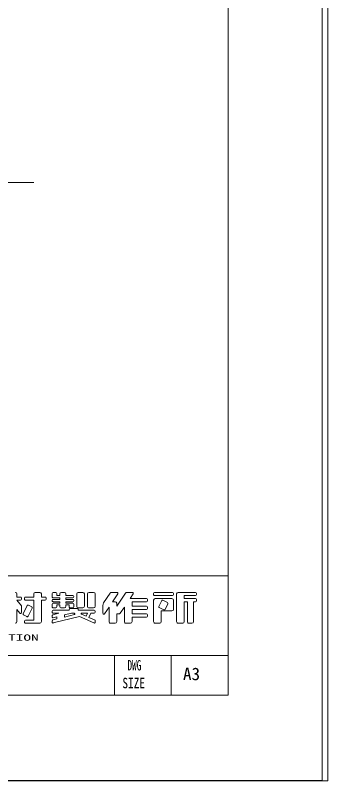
# Model space of a CAD drawing. Units: millimetres, scale not verified. Extents: x 0 to 420, y 0 to 297.
# Drawn here: x 365.3 to 420.2, y 0 to 134.4 of the extents above; entities that cross this region are included whole.
import ezdxf
from ezdxf.enums import TextEntityAlignment as Align

# ---------------------------------------------------------------- set-up
doc = ezdxf.new("R2010")
doc.units = ezdxf.units.MM
doc.header["$LTSCALE"] = 0.5
for name, color, linetype, lineweight in [('DEFPOINTS_3', 7, 'Continuous', 0), ('LY_2', 7, 'Continuous', 0), ('LY_5', 7, 'Continuous', 0), ('LY_6', 7, 'Continuous', 0)]:
    doc.layers.add(name, color=color, linetype=linetype, lineweight=lineweight)
doc.styles.add('ＭＳ ゴシック', font='')
doc.styles.get('ＭＳ ゴシック').set_extended_font_data('MS Gothic')

msp = doc.modelspace()

# ---------------------------------------------------------------- linework, layer by layer
at = {"layer": 'DEFPOINTS_3'}
for p, q in [((420.25, 0), (420.25, 297)), ((0.25, 0), (420.25, 0))]:
    msp.add_line(p, q, dxfattribs=at)
at = {"layer": 'LY_2'}
for p, q in [((402.75, 15), (402.75, 282)), ((17.75, 36), (402.75, 36)), ((365.614, 32.7933), (365.614, 32.2533)), ((368.584, 32.7933), (368.584, 32.2533)), ((368.854, 33.0633), (369.664, 33.0633)), ((369.934, 32.7933), (369.934, 32.2533)), ((371.824, 32.9013), (371.824, 32.2803)), ((371.986, 33.0633), (372.472, 33.0633)), ((372.634, 32.9013), (372.634, 32.5233)), ((372.634, 32.5233), (373.174, 32.5233)), ((373.174, 32.7933), (373.174, 32.5233)), ((373.984, 33.0633), (373.444, 33.0633)), ((374.254, 32.7933), (374.254, 32.5233)), ((374.254, 32.5233), (375.442, 32.5233)), ((375.604, 32.3613), (375.604, 32.2803)), ((376.144, 32.7933), (376.144, 30.6333)), ((376.414, 33.0633), (377.224, 33.0633)), ((377.494, 32.7933), (377.494, 30.6333)), ((378.034, 32.7933), (378.034, 30.6333)), ((378.304, 33.0633), (379.114, 33.0633)), ((379.384, 32.7933), (379.384, 30.6333)), ((380.8701, 31.2424), (382.0039, 32.9431)), ((382.2285, 33.0633), (383.2213, 33.0633)), ((382.444, 31.4433), (383.3561, 32.8114)), ((383.164, 30.6333), (384.7039, 32.9431)), ((384.9285, 33.0633), (385.9213, 33.0633)), ((385.504, 31.9833), (386.0561, 32.8114)), ((389.644, 32.9013), (389.644, 32.6853)), ((389.806, 33.0633), (392.992, 33.0633)), ((389.806, 32.5233), (392.992, 32.5233)), ((393.154, 32.9013), (393.154, 32.6853)), ((393.694, 32.7933), (393.694, 27.9333)), ((393.964, 33.0633), (397.042, 33.0633)), ((395.044, 32.5233), (397.042, 32.5233)), ((395.044, 32.5233), (395.044, 31.9833)), ((397.204, 32.9013), (397.204, 32.6853)), ((365.614, 32.2533), (366.262, 32.2533)), ((365.614, 31.7133), (366.262, 31.7133)), ((365.614, 31.7133), (366.424, 30.7008)), ((366.424, 32.0913), (366.424, 31.8753)), ((366.964, 32.0913), (366.964, 31.8753)), ((367.126, 32.2533), (368.584, 32.2533)), ((367.126, 31.7133), (368.584, 31.7133)), ((368.584, 31.7133), (368.584, 28.2033)), ((369.934, 32.2533), (370.582, 32.2533)), ((369.934, 31.7133), (370.582, 31.7133)), ((369.934, 31.7133), (369.934, 27.9333)), ((370.744, 32.0913), (370.744, 31.8753)), ((371.824, 31.6863), (371.824, 31.6053)), ((371.824, 31.0113), (371.824, 30.5253)), ((371.986, 32.1183), (373.174, 32.1183)), ((371.986, 31.8483), (373.174, 31.8483)), ((371.986, 31.4433), (373.174, 31.4433)), ((371.986, 31.1733), (373.174, 31.1733)), ((373.174, 32.1183), (373.174, 31.8483)), ((373.174, 31.4433), (373.174, 31.1733)), ((374.254, 32.1183), (374.254, 31.8483)), ((374.254, 32.1183), (375.442, 32.1183)), ((374.254, 31.8483), (375.442, 31.8483)), ((374.254, 31.4433), (374.254, 31.1733)), ((374.254, 31.4433), (375.442, 31.4433)), ((374.254, 31.1733), (375.442, 31.1733)), ((375.604, 31.6863), (375.604, 31.6053)), ((375.604, 31.0113), (375.604, 30.5253)), ((382.444, 31.4433), (382.894, 31.4433)), ((383.164, 31.1733), (383.164, 30.6333)), ((385.504, 31.9833), (388.402, 31.9833)), ((385.864, 31.4433), (385.864, 30.6333)), ((385.864, 31.4433), (388.402, 31.4433)), ((388.564, 31.8213), (388.564, 31.6053)), ((389.644, 31.7133), (389.644, 27.9333)), ((389.914, 31.9833), (392.884, 31.9833)), ((391.0836, 31.6224), (390.5805, 30.6162)), ((391.3009, 31.6949), (392.0911, 31.2998)), ((392.1636, 31.0824), (391.6605, 30.0762)), ((393.154, 31.7133), (393.154, 30.0933)), ((395.044, 31.9833), (397.042, 31.9833)), ((395.044, 31.4433), (395.044, 27.9333)), ((395.044, 31.4433), (395.584, 31.4433)), ((395.584, 31.4433), (395.584, 27.9333)), ((396.664, 31.4433), (396.664, 27.9333)), ((396.664, 31.4433), (397.042, 31.4433)), ((397.204, 31.8213), (397.204, 31.6053)), ((365.614, 30.0933), (365.614, 27.9333)), ((365.614, 30.0933), (366.1355, 29.4414)), ((366.424, 30.7008), (366.424, 29.5426)), ((367.4316, 30.7584), (366.7125, 29.3202)), ((368.2956, 30.3264), (367.5765, 28.8882)), ((367.6489, 30.8309), (368.2231, 30.5438)), ((371.824, 29.7963), (371.824, 29.5803)), ((371.986, 30.3633), (372.472, 30.3633)), ((371.986, 29.9583), (374.794, 29.9583)), ((372.634, 30.9033), (372.634, 30.5253)), ((372.634, 30.9033), (373.174, 30.9033)), ((373.174, 30.9033), (373.174, 30.6333)), ((373.444, 30.3633), (373.984, 30.3633)), ((374.254, 30.9033), (374.794, 30.9033)), ((374.254, 30.9033), (374.254, 30.6333)), ((374.794, 30.9033), (374.794, 30.5253)), ((374.794, 30.0663), (374.794, 29.9583)), ((374.956, 30.3633), (375.442, 30.3633)), ((374.956, 30.2283), (376.252, 30.2283)), ((376.414, 30.3633), (377.224, 30.3633)), ((376.414, 30.0663), (376.414, 29.9583)), ((376.414, 29.9583), (379.222, 29.9583)), ((378.304, 30.3633), (379.114, 30.3633)), ((379.384, 29.7963), (379.384, 29.5803)), ((380.734, 30.7931), (380.734, 29.4134)), ((381.0308, 29.3235), (381.814, 30.4983)), ((381.814, 30.4983), (381.814, 27.9333)), ((383.7842, 29.4035), (384.514, 30.4983)), ((384.514, 30.4983), (384.514, 27.9333)), ((385.864, 30.6333), (388.402, 30.6333)), ((385.864, 30.0933), (388.402, 30.0933)), ((385.864, 30.0933), (385.864, 29.2833)), ((388.564, 30.4713), (388.564, 30.2553)), ((390.6529, 30.3989), (391.4431, 30.0038)), ((390.994, 29.8233), (392.884, 29.8233)), ((390.994, 29.8233), (390.994, 27.9333)), ((366.7849, 29.1029), (367.3591, 28.8158)), ((371.824, 28.9952), (371.824, 28.7726)), ((373.0103, 29.4183), (371.9467, 29.1524)), ((372.634, 28.4058), (371.9467, 28.234)), ((371.986, 29.4183), (373.0103, 29.4183)), ((376.5999, 28.8407), (372.0253, 27.697)), ((372.634, 28.7676), (372.0253, 28.6154)), ((372.634, 28.7676), (372.634, 28.4058)), ((375.2368, 29.4183), (373.984, 29.1051)), ((375.7265, 29.1789), (373.984, 28.7433)), ((373.984, 29.1051), (373.984, 28.7433)), ((375.2368, 29.4183), (375.6971, 29.4183)), ((376.5999, 28.8407), (379.1562, 27.7045)), ((376.9787, 29.2633), (377.7818, 28.9063)), ((377.0115, 29.4183), (378.0378, 29.4183)), ((377.7818, 28.9063), (378.0378, 29.4183)), ((378.2758, 28.6868), (378.6415, 29.4183)), ((378.2758, 28.6868), (379.2878, 28.237)), ((378.6415, 29.4183), (379.222, 29.4183)), ((383.164, 29.2833), (383.164, 27.9333)), ((383.164, 29.2833), (383.5595, 29.2833)), ((385.864, 29.2833), (388.402, 29.2833)), ((385.864, 28.7433), (388.402, 28.7433)), ((385.864, 28.7433), (385.864, 27.9333)), ((388.564, 29.1213), (388.564, 28.9053)), ((366.964, 28.0413), (366.964, 27.8253)), ((367.126, 28.2033), (368.584, 28.2033)), ((367.126, 27.6633), (369.664, 27.6633)), ((371.824, 28.0768), (371.824, 27.8542)), ((379.384, 28.089), (379.384, 27.8526)), ((382.084, 27.6633), (382.894, 27.6633)), ((384.784, 27.6633), (385.594, 27.6633)), ((389.914, 27.6633), (390.724, 27.6633)), ((393.964, 27.6633), (394.774, 27.6633)), ((395.854, 27.6633), (396.394, 27.6633)), ((160.25, 22), (402.75, 22)), ((382.75, 22), (382.75, 15)), ((392.75, 22), (392.75, 15)), ((17.75, 15), (402.75, 15))]:
    msp.add_line(p, q, dxfattribs=at)
for centre, radius, start, end in [((365.344, 32.7933), 0.27, 0, 89.99998), ((368.854, 32.7933), 0.27, 89.99998, 179.99996), ((369.664, 32.7933), 0.27, 0, 89.99998), ((371.986, 32.9013), 0.162, 89.99998, 179.99996), ((371.986, 32.2803), 0.162, 179.99998, 270.00002), ((372.472, 32.9013), 0.162, 0, 89.99998), ((373.444, 32.7933), 0.27, 89.99998, 179.99996), ((373.984, 32.7933), 0.27, 0, 89.99998), ((375.442, 32.3613), 0.162, 0, 89.99998), ((375.442, 32.2803), 0.162, 270.00002, 0), ((376.414, 32.7933), 0.27, 89.99998, 179.99996), ((377.224, 32.7933), 0.27, 0, 89.99998), ((378.304, 32.7933), 0.27, 89.99998, 179.99996), ((379.114, 32.7933), 0.27, 0, 89.99998), ((382.2285, 32.7933), 0.27, 89.99998, 146.30984), ((383.2213, 32.9013), 0.162, 326.31015, 89.99998), ((384.9285, 32.7933), 0.27, 89.99998, 146.3098), ((385.9213, 32.9013), 0.162, 326.31003, 89.99998), ((389.806, 32.9013), 0.162, 89.99998, 179.99996), ((389.806, 32.6853), 0.162, 179.99998, 270.00002), ((392.992, 32.9013), 0.162, 0, 89.99998), ((392.992, 32.6853), 0.162, 270.00002, 0), ((393.964, 32.7933), 0.27, 89.99998, 179.99996), ((397.042, 32.9013), 0.162, 0, 89.99998), ((397.042, 32.6853), 0.162, 270.00002, 0), ((366.262, 32.0913), 0.162, 0, 89.99998), ((366.262, 31.8753), 0.162, 270.00002, 0), ((367.126, 32.0913), 0.162, 89.99998, 179.99996), ((367.126, 31.8753), 0.162, 179.99998, 270.00002), ((370.582, 32.0913), 0.162, 0, 89.99998), ((370.582, 31.8753), 0.162, 270.00002, 0), ((371.986, 31.6863), 0.162, 89.99998, 179.99996), ((371.986, 31.6053), 0.162, 179.99998, 270.00002), ((371.986, 31.0113), 0.162, 89.99998, 179.99996), ((375.442, 31.6863), 0.162, 0, 89.99998), ((375.442, 31.6053), 0.162, 270.00002, 0), ((375.442, 31.0113), 0.162, 0, 89.99998), ((381.544, 30.7931), 0.81, 146.30999, 179.99996), ((382.894, 31.1733), 0.27, 0, 89.99998), ((388.402, 31.8213), 0.162, 0, 89.99998), ((388.402, 31.6053), 0.162, 270.00002, 0), ((389.914, 31.7133), 0.27, 89.99998, 179.99996), ((391.2285, 31.55), 0.162, 63.43447, 153.43474), ((392.0187, 31.1549), 0.162, 333.43484, 63.43447), ((392.884, 31.7133), 0.27, 0, 89.99998), ((397.042, 31.8213), 0.162, 0, 89.99998), ((397.042, 31.6053), 0.162, 270.00002, 0), ((367.5765, 30.686), 0.162, 63.43487, 153.43498), ((368.1507, 30.3989), 0.162, 333.43492, 63.43493), ((371.986, 30.5253), 0.162, 179.99998, 270.00002), ((371.986, 29.7963), 0.162, 89.99998, 179.99996), ((371.986, 29.5803), 0.162, 179.99998, 270.00002), ((372.472, 30.5253), 0.162, 270.00002, 0), ((373.444, 30.6333), 0.27, 179.99998, 270.00002), ((373.984, 30.6333), 0.27, 270.00002, 0), ((374.956, 30.5253), 0.162, 179.99998, 270.00002), ((374.956, 30.0663), 0.162, 89.99998, 179.99996), ((375.442, 30.5253), 0.162, 270.00002, 0), ((376.414, 30.6333), 0.27, 179.99998, 270.00002), ((376.252, 30.0663), 0.162, 0, 89.99998), ((377.224, 30.6333), 0.27, 270.00002, 0), ((378.304, 30.6333), 0.27, 179.99998, 270.00002), ((379.114, 30.6333), 0.27, 270.00002, 0), ((379.222, 29.7963), 0.162, 0, 89.99998), ((379.222, 29.5803), 0.162, 270.00002, 0), ((388.402, 30.4713), 0.162, 0, 89.99998), ((388.402, 30.2553), 0.162, 270.00002, 0), ((390.7254, 30.5438), 0.162, 153.43517, 243.43529), ((391.5156, 30.1486), 0.162, 243.43534, 333.43491), ((392.884, 30.0933), 0.27, 270.00002, 0), ((366.262, 29.5426), 0.162, 218.65962, 0), ((366.8574, 29.2478), 0.162, 153.43487, 243.4348), ((367.4316, 28.9607), 0.162, 243.43487, 333.43498), ((371.986, 28.9952), 0.162, 104.03614, 179.99996), ((371.986, 28.7726), 0.162, 179.99998, 284.03612), ((371.986, 28.0768), 0.162, 104.03614, 179.99996), ((375.6971, 29.2968), 0.1215, 284.0365, 89.99998), ((377.0115, 29.3373), 0.081, 89.99998, 246.03817), ((379.222, 28.089), 0.162, 0, 66.03701), ((380.896, 29.4134), 0.162, 179.99998, 326.30997), ((383.5595, 29.5533), 0.27, 270.00002, 326.31002), ((388.402, 29.1213), 0.162, 0, 89.99998), ((388.402, 28.9053), 0.162, 270.00002, 0), ((365.344, 27.9333), 0.27, 270.00002, 0), ((367.126, 28.0413), 0.162, 89.99998, 179.99996), ((367.126, 27.8253), 0.162, 179.99998, 270.00002), ((369.664, 27.9333), 0.27, 270.00002, 0), ((371.986, 27.8542), 0.162, 179.99998, 284.03612), ((379.222, 27.8526), 0.162, 246.03699, 0), ((382.084, 27.9333), 0.27, 179.99998, 270.00002), ((382.894, 27.9333), 0.27, 270.00002, 0), ((384.784, 27.9333), 0.27, 179.99998, 270.00002), ((385.594, 27.9333), 0.27, 270.00002, 0), ((389.914, 27.9333), 0.27, 179.99998, 270.00002), ((390.724, 27.9333), 0.27, 270.00002, 0), ((393.964, 27.9333), 0.27, 179.99998, 270.00002), ((394.774, 27.9333), 0.27, 270.00002, 0), ((395.854, 27.9333), 0.27, 179.99998, 270.00002), ((396.394, 27.9333), 0.27, 270.00002, 0)]:
    msp.add_arc(centre, radius, start, end, dxfattribs=at)
at = {"layer": 'LY_5'}
for p, q in [((419.248, 0.0399), (419.248, 296.9601)), ((1.252, 0.0399), (419.248, 0.0399))]:
    msp.add_line(p, q, dxfattribs=at)
at = {"layer": 'LY_6'}
msp.add_line((339.036, 105.0825), (368.6255, 105.0825), dxfattribs=at)

# ---------------------------------------------------------------- texts
at = {"layer": 'LY_2', "style": 'ＭＳ ゴシック'}
for s, height, width, p in [('NAKAMURA MFG.CORPORATION', 1.1, 1.8, (337.1381, 24.25)), ('DWG', 1.833, 0.65, (385.058, 18.8125)), ('SIZE', 1.833, 0.8, (384.1607, 15.6875))]:
    msp.add_text(s, height=height, dxfattribs=dict(at, width=width)).set_placement(p, align=Align.BOTTOM_LEFT)
msp.add_text('A3', height=2.199, dxfattribs=at).set_placement((394.8214, 17), align=Align.BOTTOM_LEFT)

doc.saveas('drawing.dxf')
